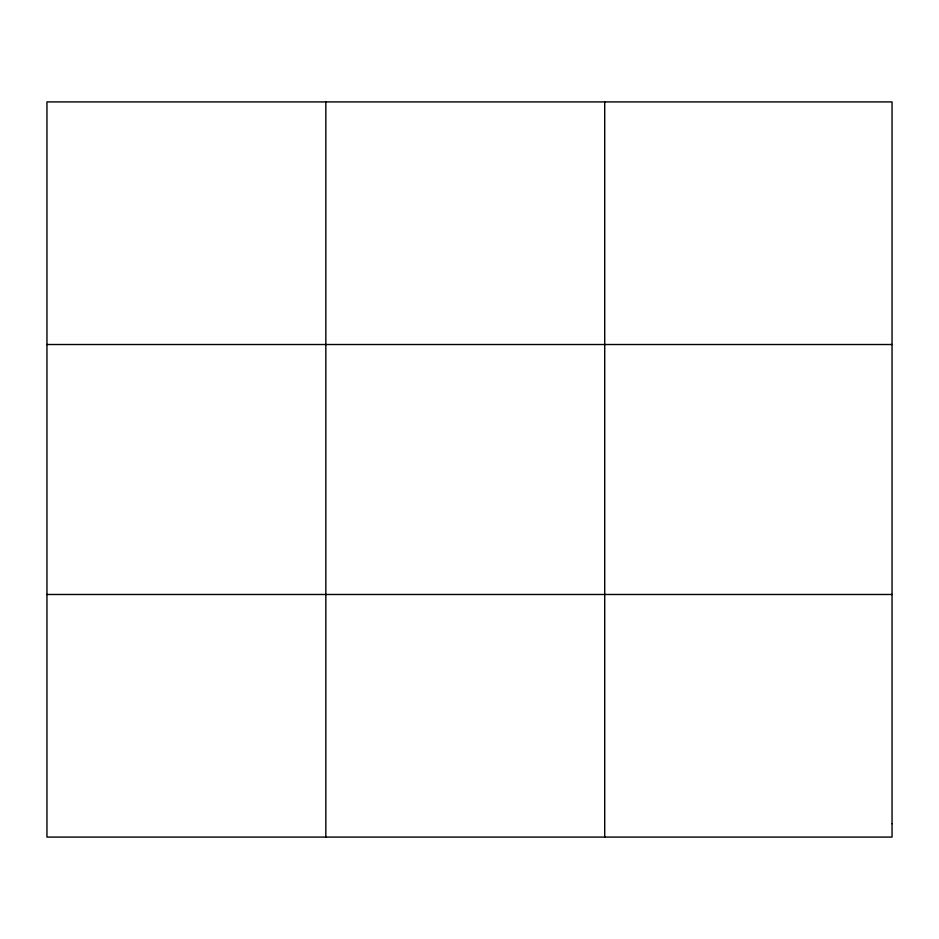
<?xml version="1.0" encoding="UTF-8"?>
<svg xmlns="http://www.w3.org/2000/svg" width="939" height="939" viewBox="0 0 939 939"><rect width="100%" height="100%" fill="white"/><g stroke="black" fill="none" stroke-linecap="round" stroke-linejoin="round"><path stroke-width="1.41" d="M325.833 837.083L325.833 101.917M604.716 837.083L604.716 101.917M46.95 344.519L892.05 344.519M46.95 594.481L892.05 594.481M892.05 823.609L892.05 837.083L46.95 837.083L46.95 101.917L892.05 101.917L892.05 823.609"/></g></svg>
